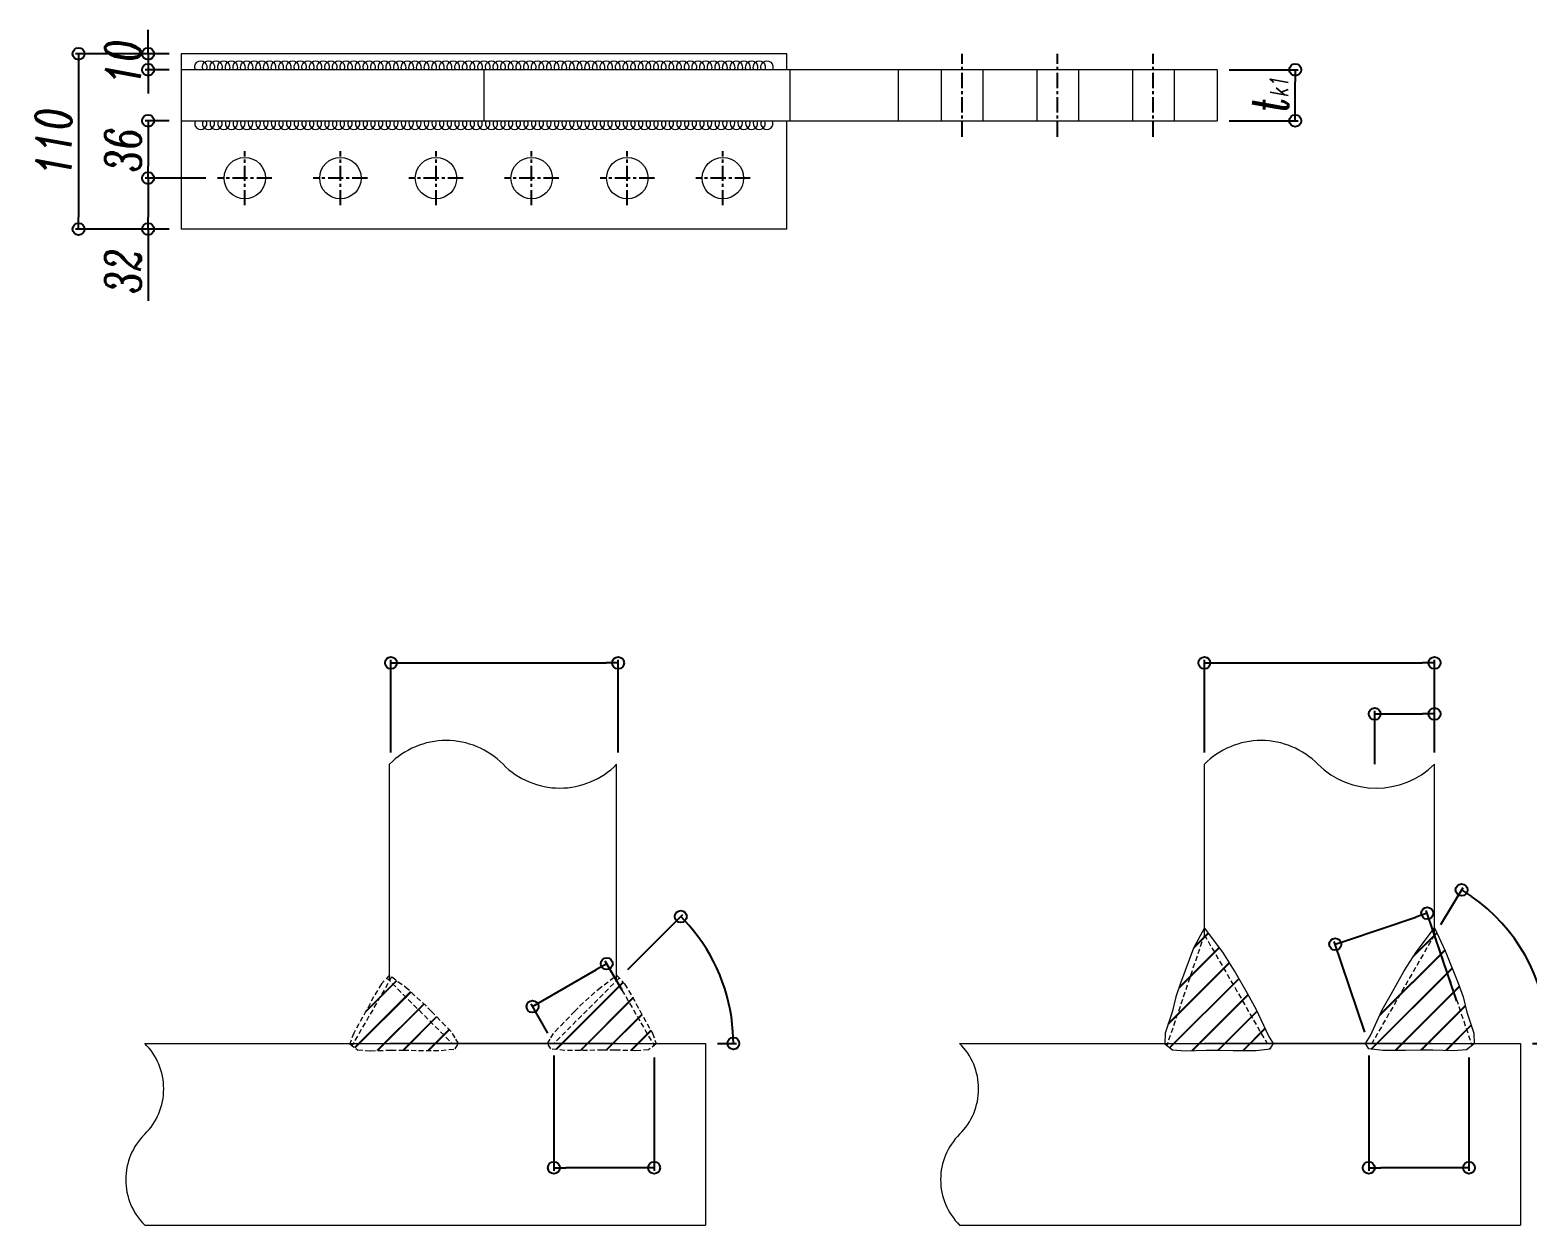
# Model space of a CAD drawing. Header units: millimetres. Extents: x -2880 to 3894, y -2977 to 4857.
# Drawn here: x 2386 to 3325, y 2857 to 3607 of the extents above; entities that cross this region are included whole.
import ezdxf

# ---------------------------------------------------------------- set-up
doc = ezdxf.new("R2010")
doc.units = ezdxf.units.MM
doc.header["$MEASUREMENT"] = 0
doc.linetypes.add('CENTER', pattern=[50.8, 31.75, -6.35, 6.35, -6.35])
doc.linetypes.add('HIDDEN2', pattern=[4.7625, 3.175, -1.5875])
doc.layers.add('ADSK_ASSOC_ENTITY_BACKUPS', color=7, linetype='Continuous')
for name, color, linetype, lineweight in [('hadan', 1, 'HIDDEN2', 15), ('寸法', 7, 'Continuous', 15), ('金物', 5, 'Continuous', 18)]:
    doc.layers.add(name, color=color, linetype=linetype, lineweight=lineweight)
doc.styles.add('DLSTANDARD1', font='italic.shx', dxfattribs={"width": 0.7, "bigfont": 'extfont.shx'})
doc.dimstyles.new('一般寸法', dxfattribs={"dimscale": 1.5, "dimtxt": 15, "dimasz": 5, "dimexe": 1.25, "dimexo": 5, "dimgap": 3, "dimtad": 1, "dimtxsty": 'DLSTANDARD1', "dimblk": 'ORIGIN', "dimcen": 0, "dimclrd": 256, "dimclre": 256, "dimclrt": 256, "dimadec": 0, "dimazin": 0, "dimtfac": 1, "dimtmove": 0, "dimatfit": 3, "dimfxl": 0, "dimarcsym": 0})
pattern_1 = [(45, (2570.484, 2964.818), (-7.95495, 7.95495), []), (45, (2571.046, 2964.818), (-7.95495, 7.95495), [])]
pattern_2 = [(45, (3081.725, 2964.818), (-7.95495, 7.95495), []), (45, (3082.288, 2964.818), (-7.95495, 7.95495), [])]

# ---------------------------------------------------------------- blocks, each defined once
blk = doc.blocks.new('_Origin')
at = {"color": 0, "linetype": 'ByBlock', "lineweight": -2}
blk.add_line((0, 0), (-1, 0), dxfattribs=at)
blk.add_circle((0, 0), 0.5, dxfattribs=at)
blk = doc.blocks.new('*D241')
at = {"layer": 'Defpoints', "color": 0}
for p in [(2480.62, 3549.7), (2459.98, 3513.7), (2503.62, 3513.7)]:
    blk.add_point(p, dxfattribs=at)
at = {"layer": '寸法', "lineweight": -2}
for p, q in [((2473.12, 3549.7), (2458.11, 3549.7)), ((2459.98, 3542.2), (2459.98, 3521.2)), ((2496.12, 3513.7), (2458.11, 3513.7))]:
    blk.add_line(p, q, dxfattribs=at)
at = {"layer": '寸法', "lineweight": -2, "xscale": 7.5, "yscale": 7.5, "zscale": 7.5}
for p, rotation in [((2459.98, 3549.7), 90), ((2459.98, 3513.7), 270)]:
    blk.add_blockref('_Origin', p, dxfattribs=dict(at, rotation=rotation))
at = {"layer": '寸法', "insert": (2444.23, 3531.7), "char_height": 22.5, "attachment_point": 5, "rotation": 90, "style": 'DLSTANDARD1'}
blk.add_mtext('36', dxfattribs=at)
blk = doc.blocks.new('*D242')
at = {"layer": 'Defpoints', "color": 0}
for p in [(2503.62, 3513.7), (2459.98, 3481.7), (2480.62, 3481.7)]:
    blk.add_point(p, dxfattribs=at)
at = {"layer": '寸法', "lineweight": -2}
for p, q in [((2496.12, 3513.7), (2458.11, 3513.7)), ((2459.98, 3506.2), (2459.98, 3489.2)), ((2473.12, 3481.7), (2458.11, 3481.7)), ((2459.98, 3481.7), (2459.98, 3436.65))]:
    blk.add_line(p, q, dxfattribs=at)
at = {"layer": '寸法', "lineweight": -2, "xscale": 7.5, "yscale": 7.5, "zscale": 7.5}
for p, rotation in [((2459.98, 3513.7), 90), ((2459.98, 3481.7), 270)]:
    blk.add_blockref('_Origin', p, dxfattribs=dict(at, rotation=rotation))
at = {"layer": '寸法', "insert": (2444.23, 3455.43), "char_height": 22.5, "attachment_point": 5, "rotation": 90, "style": 'DLSTANDARD1'}
blk.add_mtext('32', dxfattribs=at)
blk = doc.blocks.new('*D550')
at = {"layer": 'Defpoints', "color": 0}
for p in [(2480.62, 3591.7), (2459.98, 3581.7), (2480.62, 3581.7)]:
    blk.add_point(p, dxfattribs=at)
at = {"layer": '寸法', "lineweight": -2}
for p, q in [((2459.98, 3599.2), (2459.98, 3606.7)), ((2473.12, 3591.7), (2458.11, 3591.7)), ((2459.98, 3591.7), (2459.98, 3581.7)), ((2473.12, 3581.7), (2458.11, 3581.7)), ((2459.98, 3574.2), (2459.98, 3566.7))]:
    blk.add_line(p, q, dxfattribs=at)
at = {"layer": '寸法', "lineweight": -2, "xscale": 7.5, "yscale": 7.5, "zscale": 7.5}
for p, rotation in [((2459.98, 3591.7), 270), ((2459.98, 3581.7), 90)]:
    blk.add_blockref('_Origin', p, dxfattribs=dict(at, rotation=rotation))
at = {"layer": '寸法', "insert": (2444.23, 3586.7), "char_height": 22.5, "attachment_point": 5, "rotation": 90, "style": 'DLSTANDARD1'}
blk.add_mtext('10', dxfattribs=at)
blk = doc.blocks.new('*D475')
at = {"layer": 'Defpoints', "color": 0}
for p in [(2480.62, 3591.7), (2416.37, 3481.7), (2480.62, 3481.7)]:
    blk.add_point(p, dxfattribs=at)
at = {"layer": '寸法', "lineweight": -2}
for p, q in [((2473.12, 3591.7), (2414.49, 3591.7)), ((2416.37, 3584.2), (2416.37, 3489.2)), ((2473.12, 3481.7), (2414.49, 3481.7))]:
    blk.add_line(p, q, dxfattribs=at)
at = {"layer": '寸法', "lineweight": -2, "xscale": 7.5, "yscale": 7.5, "zscale": 7.5}
for p, rotation in [((2416.37, 3591.7), 90), ((2416.37, 3481.7), 270)]:
    blk.add_blockref('_Origin', p, dxfattribs=dict(at, rotation=rotation))
at = {"layer": '寸法', "insert": (2400.62, 3536.7), "char_height": 22.5, "attachment_point": 5, "rotation": 90, "style": 'DLSTANDARD1'}
blk.add_mtext('110', dxfattribs=at)
blk = doc.blocks.new('*U40')
at = {"layer": 'hadan', "linetype": 'ByBlock'}
blk.add_arc((0, 1.93), 3.81, 153.2218, 26.7782, dxfattribs=at)
blk = doc.blocks.new('*U41')
at = {"layer": 'ADSK_ASSOC_ENTITY_BACKUPS', "linetype": 'ByBlock'}
blk.add_blockref('*U40', (0, 0), dxfattribs=at)
at = {"layer": 'hadan', "color": 0, "linetype": 'ByBlock', "lineweight": -2}
for p in [(0, 0), (4.8, 0), (9.6, 0), (14.4, 0), (19.2, 0), (24, 0), (28.8, 0), (33.6, 0), (38.4, 0), (43.2, 0), (48, 0), (52.8, 0), (57.6, 0), (62.4, 0), (67.2, 0), (72, 0), (76.8, 0), (81.6, 0), (86.4, 0), (91.2, 0), (96, 0), (100.8, 0), (105.6, 0), (110.4, 0), (115.2, 0), (120, 0), (124.8, 0), (129.6, 0), (134.4, 0), (139.2, 0), (144, 0), (148.8, 0), (153.6, 0), (158.4, 0), (163.2, 0), (168, 0), (172.8, 0), (177.6, 0), (182.4, 0), (187.2, 0), (192, 0), (196.8, 0), (201.6, 0), (206.4, 0), (211.2, 0), (216, 0), (220.8, 0), (225.6, 0), (230.4, 0), (235.2, 0), (240, 0), (244.8, 0), (249.6, 0), (254.4, 0), (259.2, 0), (264, 0), (268.8, 0), (273.6, 0), (278.4, 0), (283.2, 0), (288, 0), (292.8, 0), (297.6, 0), (302.4, 0), (307.2, 0), (312, 0), (316.8, 0), (321.6, 0), (326.4, 0), (331.2, 0), (336, 0), (340.8, 0), (345.6, 0), (350.4, 0), (355.2, 0)]:
    blk.add_blockref('*U40', p, dxfattribs=at)
blk = doc.blocks.new('*U38')
at = {"layer": 'hadan', "linetype": 'ByBlock'}
blk.add_arc((0, 1.93), 3.81, 153.2218, 26.7782, dxfattribs=at)
blk = doc.blocks.new('*U39')
at = {"layer": 'ADSK_ASSOC_ENTITY_BACKUPS', "linetype": 'ByBlock'}
blk.add_blockref('*U38', (0, 0), dxfattribs=at)
at = {"layer": 'hadan', "color": 0, "linetype": 'ByBlock', "lineweight": -2}
for p in [(0, 0), (4.8, 0), (9.6, 0), (14.4, 0), (19.2, 0), (24, 0), (28.8, 0), (33.6, 0), (38.4, 0), (43.2, 0), (48, 0), (52.8, 0), (57.6, 0), (62.4, 0), (67.2, 0), (72, 0), (76.8, 0), (81.6, 0), (86.4, 0), (91.2, 0), (96, 0), (100.8, 0), (105.6, 0), (110.4, 0), (115.2, 0), (120, 0), (124.8, 0), (129.6, 0), (134.4, 0), (139.2, 0), (144, 0), (148.8, 0), (153.6, 0), (158.4, 0), (163.2, 0), (168, 0), (172.8, 0), (177.6, 0), (182.4, 0), (187.2, 0), (192, 0), (196.8, 0), (201.6, 0), (206.4, 0), (211.2, 0), (216, 0), (220.8, 0), (225.6, 0), (230.4, 0), (235.2, 0), (240, 0), (244.8, 0), (249.6, 0), (254.4, 0), (259.2, 0), (264, 0), (268.8, 0), (273.6, 0), (278.4, 0), (283.2, 0), (288, 0), (292.8, 0), (297.6, 0), (302.4, 0), (307.2, 0), (312, 0), (316.8, 0), (321.6, 0), (326.4, 0), (331.2, 0), (336, 0), (340.8, 0), (345.6, 0), (350.4, 0), (355.2, 0)]:
    blk.add_blockref('*U38', p, dxfattribs=at)
blk = doc.blocks.new('*D191')
at = {"layer": 'Defpoints', "color": 0}
for p in [(2480.62, 3549.7), (2459.98, 3513.7), (2503.62, 3513.7)]:
    blk.add_point(p, dxfattribs=at)
at = {"layer": '寸法', "lineweight": -2}
for p, q in [((2473.12, 3549.7), (2458.11, 3549.7)), ((2459.98, 3542.2), (2459.98, 3521.2)), ((2496.12, 3513.7), (2458.11, 3513.7))]:
    blk.add_line(p, q, dxfattribs=at)
at = {"layer": '寸法', "lineweight": -2, "xscale": 7.5, "yscale": 7.5, "zscale": 7.5}
for p, rotation in [((2459.98, 3549.7), 90), ((2459.98, 3513.7), 270)]:
    blk.add_blockref('_Origin', p, dxfattribs=dict(at, rotation=rotation))
at = {"layer": '寸法', "insert": (2444.23, 3531.7), "char_height": 22.5, "attachment_point": 5, "rotation": 90, "style": 'DLSTANDARD1'}
blk.add_mtext('36', dxfattribs=at)
blk = doc.blocks.new('*D192')
at = {"layer": 'Defpoints', "color": 0}
for p in [(2503.62, 3513.7), (2459.98, 3481.7), (2480.62, 3481.7)]:
    blk.add_point(p, dxfattribs=at)
at = {"layer": '寸法', "lineweight": -2}
for p, q in [((2496.12, 3513.7), (2458.11, 3513.7)), ((2459.98, 3506.2), (2459.98, 3489.2)), ((2473.12, 3481.7), (2458.11, 3481.7)), ((2459.98, 3481.7), (2459.98, 3436.65))]:
    blk.add_line(p, q, dxfattribs=at)
at = {"layer": '寸法', "lineweight": -2, "xscale": 7.5, "yscale": 7.5, "zscale": 7.5}
for p, rotation in [((2459.98, 3513.7), 90), ((2459.98, 3481.7), 270)]:
    blk.add_blockref('_Origin', p, dxfattribs=dict(at, rotation=rotation))
at = {"layer": '寸法', "insert": (2444.23, 3455.43), "char_height": 22.5, "attachment_point": 5, "rotation": 90, "style": 'DLSTANDARD1'}
blk.add_mtext('32', dxfattribs=at)
blk = doc.blocks.new('*D491')
at = {"layer": 'Defpoints', "color": 0}
for p in [(2480.62, 3591.7), (2459.98, 3581.7), (2480.62, 3581.7)]:
    blk.add_point(p, dxfattribs=at)
at = {"layer": '寸法', "lineweight": -2}
for p, q in [((2459.98, 3599.2), (2459.98, 3606.7)), ((2473.12, 3591.7), (2458.11, 3591.7)), ((2459.98, 3591.7), (2459.98, 3581.7)), ((2473.12, 3581.7), (2458.11, 3581.7)), ((2459.98, 3574.2), (2459.98, 3566.7))]:
    blk.add_line(p, q, dxfattribs=at)
at = {"layer": '寸法', "lineweight": -2, "xscale": 7.5, "yscale": 7.5, "zscale": 7.5}
for p, rotation in [((2459.98, 3591.7), 270), ((2459.98, 3581.7), 90)]:
    blk.add_blockref('_Origin', p, dxfattribs=dict(at, rotation=rotation))
at = {"layer": '寸法', "insert": (2444.23, 3586.7), "char_height": 22.5, "attachment_point": 5, "rotation": 90, "style": 'DLSTANDARD1'}
blk.add_mtext('10', dxfattribs=at)
blk = doc.blocks.new('*D492')
at = {"layer": 'Defpoints', "color": 0}
for p in [(2480.62, 3591.7), (2416.37, 3481.7), (2480.62, 3481.7)]:
    blk.add_point(p, dxfattribs=at)
at = {"layer": '寸法', "lineweight": -2}
for p, q in [((2473.12, 3591.7), (2414.49, 3591.7)), ((2416.37, 3584.2), (2416.37, 3489.2)), ((2473.12, 3481.7), (2414.49, 3481.7))]:
    blk.add_line(p, q, dxfattribs=at)
at = {"layer": '寸法', "lineweight": -2, "xscale": 7.5, "yscale": 7.5, "zscale": 7.5}
for p, rotation in [((2416.37, 3591.7), 90), ((2416.37, 3481.7), 270)]:
    blk.add_blockref('_Origin', p, dxfattribs=dict(at, rotation=rotation))
at = {"layer": '寸法', "insert": (2400.62, 3536.7), "char_height": 22.5, "attachment_point": 5, "rotation": 90, "style": 'DLSTANDARD1'}
blk.add_mtext('110', dxfattribs=at)
blk = doc.blocks.new('*U62')
at = {"layer": 'hadan', "linetype": 'ByBlock'}
blk.add_arc((0, 1.93), 3.81, 153.2218, 26.7782, dxfattribs=at)
blk = doc.blocks.new('*U63')
at = {"layer": 'ADSK_ASSOC_ENTITY_BACKUPS', "linetype": 'ByBlock'}
blk.add_blockref('*U62', (0, 0), dxfattribs=at)
at = {"layer": 'hadan', "color": 0, "linetype": 'ByBlock', "lineweight": -2}
for p in [(0, 0), (4.8, 0), (9.6, 0), (14.4, 0), (19.2, 0), (24, 0), (28.8, 0), (33.6, 0), (38.4, 0), (43.2, 0), (48, 0), (52.8, 0), (57.6, 0), (62.4, 0), (67.2, 0), (72, 0), (76.8, 0), (81.6, 0), (86.4, 0), (91.2, 0), (96, 0), (100.8, 0), (105.6, 0), (110.4, 0), (115.2, 0), (120, 0), (124.8, 0), (129.6, 0), (134.4, 0), (139.2, 0), (144, 0), (148.8, 0), (153.6, 0), (158.4, 0), (163.2, 0), (168, 0), (172.8, 0), (177.6, 0), (182.4, 0), (187.2, 0), (192, 0), (196.8, 0), (201.6, 0), (206.4, 0), (211.2, 0), (216, 0), (220.8, 0), (225.6, 0), (230.4, 0), (235.2, 0), (240, 0), (244.8, 0), (249.6, 0), (254.4, 0), (259.2, 0), (264, 0), (268.8, 0), (273.6, 0), (278.4, 0), (283.2, 0), (288, 0), (292.8, 0), (297.6, 0), (302.4, 0), (307.2, 0), (312, 0), (316.8, 0), (321.6, 0), (326.4, 0), (331.2, 0), (336, 0), (340.8, 0), (345.6, 0), (350.4, 0), (355.2, 0)]:
    blk.add_blockref('*U62', p, dxfattribs=at)
blk = doc.blocks.new('*U60')
at = {"layer": 'hadan', "linetype": 'ByBlock'}
blk.add_arc((0, 1.93), 3.81, 153.2218, 26.7782, dxfattribs=at)
blk = doc.blocks.new('*U61')
at = {"layer": 'ADSK_ASSOC_ENTITY_BACKUPS', "linetype": 'ByBlock'}
blk.add_blockref('*U60', (0, 0), dxfattribs=at)
at = {"layer": 'hadan', "color": 0, "linetype": 'ByBlock', "lineweight": -2}
for p in [(0, 0), (4.8, 0), (9.6, 0), (14.4, 0), (19.2, 0), (24, 0), (28.8, 0), (33.6, 0), (38.4, 0), (43.2, 0), (48, 0), (52.8, 0), (57.6, 0), (62.4, 0), (67.2, 0), (72, 0), (76.8, 0), (81.6, 0), (86.4, 0), (91.2, 0), (96, 0), (100.8, 0), (105.6, 0), (110.4, 0), (115.2, 0), (120, 0), (124.8, 0), (129.6, 0), (134.4, 0), (139.2, 0), (144, 0), (148.8, 0), (153.6, 0), (158.4, 0), (163.2, 0), (168, 0), (172.8, 0), (177.6, 0), (182.4, 0), (187.2, 0), (192, 0), (196.8, 0), (201.6, 0), (206.4, 0), (211.2, 0), (216, 0), (220.8, 0), (225.6, 0), (230.4, 0), (235.2, 0), (240, 0), (244.8, 0), (249.6, 0), (254.4, 0), (259.2, 0), (264, 0), (268.8, 0), (273.6, 0), (278.4, 0), (283.2, 0), (288, 0), (292.8, 0), (297.6, 0), (302.4, 0), (307.2, 0), (312, 0), (316.8, 0), (321.6, 0), (326.4, 0), (331.2, 0), (336, 0), (340.8, 0), (345.6, 0), (350.4, 0), (355.2, 0)]:
    blk.add_blockref('*U60', p, dxfattribs=at)
blk = doc.blocks.new('*D194')
at = {"layer": 'Defpoints', "color": 0}
for p in [(3130.62, 3581.7), (3179.67, 3581.7), (3130.62, 3549.7)]:
    blk.add_point(p, dxfattribs=at)
at = {"layer": '寸法', "lineweight": -2}
for p, q in [((3138.12, 3581.7), (3181.54, 3581.7)), ((3179.67, 3557.2), (3179.67, 3574.2)), ((3138.12, 3549.7), (3181.54, 3549.7))]:
    blk.add_line(p, q, dxfattribs=at)
at = {"layer": '寸法', "lineweight": -2, "xscale": 7.5, "yscale": 7.5, "zscale": 7.5}
for p, rotation in [((3179.67, 3581.7), 90), ((3179.67, 3549.7), 270)]:
    blk.add_blockref('_Origin', p, dxfattribs=dict(at, rotation=rotation))
at = {"layer": '寸法', "insert": (3163.92, 3565.7), "char_height": 22.5, "attachment_point": 5, "rotation": 90, "style": 'DLSTANDARD1'}
blk.add_mtext('t{\\H0.5x;k1}', dxfattribs=at)
blk = doc.blocks.new('*D493')
at = {"layer": 'Defpoints', "color": 0}
for p in [(2714.56, 2970.57), (2777.45, 2969.22), (2714.56, 2892.51)]:
    blk.add_point(p, dxfattribs=at)
at = {"layer": '寸法', "lineweight": -2}
for p, q in [((2714.56, 2963.07), (2714.56, 2890.63)), ((2777.45, 2961.72), (2777.45, 2890.63)), ((2769.95, 2892.51), (2722.06, 2892.51))]:
    blk.add_line(p, q, dxfattribs=at)
at = {"layer": '寸法', "lineweight": -2, "xscale": 7.5, "yscale": 7.5, "zscale": 7.5, "rotation": 180}
blk.add_blockref('_Origin', (2714.56, 2892.51), dxfattribs=at)
at = {"layer": '寸法', "lineweight": -2, "xscale": 7.5, "yscale": 7.5, "zscale": 7.5}
blk.add_blockref('_Origin', (2777.45, 2892.51), dxfattribs=at)
blk = doc.blocks.new('*D494')
at = {"layer": 'Defpoints', "color": 0}
for p in [(2755.56, 3011.61), (2823.32, 2999.72), (2530.58, 2970.56), (2714.56, 2970.57), (2809.73, 2970.56)]:
    blk.add_point(p, dxfattribs=at)
at = {"layer": '寸法', "lineweight": -2}
for p, q in [((2760.86, 3016.91), (2795.47, 3051.55)), ((2817.23, 2970.56), (2829.03, 2970.56))]:
    blk.add_line(p, q, dxfattribs=at)
blk.add_arc((2714.55, 2970.56), 112.61, 3.81684, 41.20688, dxfattribs=at)
at = {"layer": '寸法', "lineweight": -2, "xscale": 7.5, "yscale": 7.5, "zscale": 7.5}
for p, rotation in [((2794.14, 3050.22), 133.115296412236), ((2827.16, 2970.56), 271.9084213087602)]:
    blk.add_blockref('_Origin', p, dxfattribs=dict(at, rotation=rotation))
blk = doc.blocks.new('*D197')
at = {"layer": 'Defpoints', "color": 0}
for p in [(2754.86, 3209.44), (2612.36, 3145.76), (2754.86, 3145.76)]:
    blk.add_point(p, dxfattribs=at)
at = {"layer": '寸法', "linetype": 'ByBlock', "lineweight": -2}
for p, q in [((2612.36, 3153.26), (2612.36, 3211.31)), ((2619.86, 3209.44), (2747.36, 3209.44)), ((2754.86, 3153.26), (2754.86, 3211.31))]:
    blk.add_line(p, q, dxfattribs=at)
at = {"layer": '寸法', "lineweight": -2, "xscale": 7.5, "yscale": 7.5, "zscale": 7.5, "rotation": 180}
blk.add_blockref('_Origin', (2612.36, 3209.44), dxfattribs=at)
at = {"layer": '寸法', "lineweight": -2, "xscale": 7.5, "yscale": 7.5, "zscale": 7.5}
blk.add_blockref('_Origin', (2754.86, 3209.44), dxfattribs=at)
blk = doc.blocks.new('*D198')
at = {"layer": 'Defpoints', "color": 0}
for p in [(2747.74, 3020.63), (2761.12, 2997.48), (2714.56, 2970.57)]:
    blk.add_point(p, dxfattribs=at)
at = {"layer": '寸法', "linetype": 'ByBlock', "lineweight": -2}
for p, q in [((2707.67, 2997.48), (2741.24, 3016.88)), ((2757.36, 3003.97), (2746.8, 3022.25)), ((2710.81, 2977.06), (2700.24, 2995.35))]:
    blk.add_line(p, q, dxfattribs=at)
at = {"layer": '寸法', "lineweight": -2, "xscale": 7.5, "yscale": 7.5, "zscale": 7.5}
for p, rotation in [((2747.74, 3020.63), 30.02371772099437), ((2701.18, 2993.72), 210.0237177209944)]:
    blk.add_blockref('_Origin', p, dxfattribs=dict(at, rotation=rotation))
blk = doc.blocks.new('*D70')
at = {"layer": 'Defpoints', "color": 0}
for p in [(3225.8, 2970.57), (3288.69, 2969.22), (3225.8, 2892.51)]:
    blk.add_point(p, dxfattribs=at)
at = {"layer": '寸法', "lineweight": -2}
for p, q in [((3225.8, 2963.07), (3225.8, 2890.63)), ((3288.69, 2961.72), (3288.69, 2890.63)), ((3281.19, 2892.51), (3233.3, 2892.51))]:
    blk.add_line(p, q, dxfattribs=at)
at = {"layer": '寸法', "lineweight": -2, "xscale": 7.5, "yscale": 7.5, "zscale": 7.5, "rotation": 180}
blk.add_blockref('_Origin', (3225.8, 2892.51), dxfattribs=at)
at = {"layer": '寸法', "lineweight": -2, "xscale": 7.5, "yscale": 7.5, "zscale": 7.5}
blk.add_blockref('_Origin', (3288.69, 2892.51), dxfattribs=at)
blk = doc.blocks.new('*D71')
at = {"layer": 'Defpoints', "color": 0}
for p in [(3267.05, 3038.79), (3331.87, 3008.36), (3041.83, 2970.56), (3225.8, 2970.57), (3320.97, 2970.56)]:
    blk.add_point(p, dxfattribs=at)
at = {"layer": '寸法', "lineweight": -2}
for p, q in [((3270.93, 3045.2), (3285.03, 3068.53)), ((3328.47, 2970.56), (3340.28, 2970.56))]:
    blk.add_line(p, q, dxfattribs=at)
blk.add_arc((3225.8, 2970.56), 112.6, 3.81694, 55.02635, dxfattribs=at)
at = {"layer": '寸法', "lineweight": -2, "xscale": 7.5, "yscale": 7.5, "zscale": 7.5}
for p, rotation in [((3284.06, 3066.92), 146.9348205249129), ((3338.4, 2970.56), 271.908471626893)]:
    blk.add_blockref('_Origin', p, dxfattribs=dict(at, rotation=rotation))
blk = doc.blocks.new('*D72')
at = {"layer": 'Defpoints', "color": 0}
for p in [(3267.05, 3209.44), (3122.65, 3145.76), (3267.05, 3145.76)]:
    blk.add_point(p, dxfattribs=at)
at = {"layer": '寸法', "linetype": 'ByBlock', "lineweight": -2}
for p, q in [((3122.65, 3153.26), (3122.65, 3211.31)), ((3130.15, 3209.44), (3259.55, 3209.44)), ((3267.05, 3153.26), (3267.05, 3211.31))]:
    blk.add_line(p, q, dxfattribs=at)
at = {"layer": '寸法', "lineweight": -2, "xscale": 7.5, "yscale": 7.5, "zscale": 7.5, "rotation": 180}
blk.add_blockref('_Origin', (3122.65, 3209.44), dxfattribs=at)
at = {"layer": '寸法', "lineweight": -2, "xscale": 7.5, "yscale": 7.5, "zscale": 7.5}
blk.add_blockref('_Origin', (3267.05, 3209.44), dxfattribs=at)
blk = doc.blocks.new('*D73')
at = {"layer": 'Defpoints', "color": 0}
for p in [(3262.51, 3052.3), (3283.51, 2990.04), (3225.8, 2970.57)]:
    blk.add_point(p, dxfattribs=at)
at = {"layer": '寸法', "linetype": 'ByBlock', "lineweight": -2}
for p, q in [((3281.12, 2997.14), (3261.91, 3054.08)), ((3211.91, 3035.23), (3255.4, 3049.91)), ((3223.41, 2977.68), (3204.2, 3034.61))]:
    blk.add_line(p, q, dxfattribs=at)
at = {"layer": '寸法', "lineweight": -2, "xscale": 7.5, "yscale": 7.5, "zscale": 7.5}
for p, rotation in [((3262.51, 3052.3), 18.63943417901179), ((3204.8, 3032.84), 198.6394341790118)]:
    blk.add_blockref('_Origin', p, dxfattribs=dict(at, rotation=rotation))
blk = doc.blocks.new('*D74')
at = {"layer": 'Defpoints', "color": 0}
for p in [(3267.05, 3177.36), (3229.52, 3138.35), (3267.05, 3145.76)]:
    blk.add_point(p, dxfattribs=at)
at = {"layer": '寸法', "linetype": 'ByBlock', "lineweight": -2}
for p, q in [((3229.52, 3145.85), (3229.52, 3179.23)), ((3237.02, 3177.36), (3259.55, 3177.36)), ((3267.05, 3153.26), (3267.05, 3179.23))]:
    blk.add_line(p, q, dxfattribs=at)
at = {"layer": '寸法', "lineweight": -2, "xscale": 7.5, "yscale": 7.5, "zscale": 7.5, "rotation": 180}
blk.add_blockref('_Origin', (3229.52, 3177.36), dxfattribs=at)
at = {"layer": '寸法', "lineweight": -2, "xscale": 7.5, "yscale": 7.5, "zscale": 7.5}
blk.add_blockref('_Origin', (3267.05, 3177.36), dxfattribs=at)

msp = doc.modelspace()

# ---------------------------------------------------------------- hatches: boundary and pattern name
at = {"layer": 'hadan'}
h = msp.add_hatch(dxfattribs=at)
h.set_pattern_fill('JIS_LC_20A', color=0, scale=0.5625, style=0)
h.set_pattern_definition(pattern_2)
h.paths.add_polyline_path([(3097.973, 2977.034), (3097.895, 2970.543), (3165.959, 2970.543), (3163.905, 2974.05), (3160.49, 2979.944), (3155.476, 2991.58), (3149.665, 3001.873), (3141.611, 3016.043), (3133.363, 3029), (3122.794, 3042.991), (3115.909, 3030.388), (3107.25, 3007.03), (3102.418, 2990.26)])
h.paths.add_polyline_path([(3163.905, 2967.152), (3165.952, 2970.543), (3097.895, 2970.543), (3097.779, 2970.218), (3102.673, 2966.526), (3110.765, 2965.969), (3123.694, 2966.34), (3131.542, 2966.439), (3140.823, 2966.201), (3155.1, 2966.201)])
h = msp.add_hatch(dxfattribs=at)
h.set_pattern_fill('JIS_LC_20A', color=0, scale=0.5625, style=0)
h.set_pattern_definition(pattern_2)
h.paths.add_polyline_path([(3291.722, 2977.034), (3291.8, 2970.543), (3223.736, 2970.543), (3225.79, 2974.05), (3229.205, 2979.944), (3234.219, 2991.58), (3240.03, 3001.873), (3248.084, 3016.043), (3256.332, 3029), (3266.901, 3042.991), (3273.833, 3028.679), (3282.445, 3007.03), (3287.277, 2990.26)])
h.paths.add_polyline_path([(3225.79, 2967.152), (3223.743, 2970.543), (3291.8, 2970.543), (3291.916, 2970.218), (3287.022, 2966.526), (3278.93, 2965.969), (3266.001, 2966.34), (3258.153, 2966.439), (3248.872, 2966.201), (3234.595, 2966.201)])
h = msp.add_hatch(dxfattribs=at)
h.set_pattern_fill('JIS_LC_20A', color=0, scale=0.5625, style=0)
h.set_pattern_definition(pattern_1)
h.paths.add_polyline_path([(2588.962, 2977.048), (2586.653, 2970.543), (2654.717, 2970.543), (2652.664, 2974.05), (2650.046, 2978.094), (2646.477, 2981.518), (2637.824, 2990.7), (2634.423, 2994.065), (2623.075, 3004.495), (2611.408, 3013.394), (2606.355, 3007.931), (2601.482, 2999.813), (2596.879, 2991.154)])
h.paths.add_polyline_path([(2652.664, 2967.152), (2654.711, 2970.543), (2586.653, 2970.543), (2586.538, 2970.218), (2591.431, 2966.526), (2599.524, 2965.969), (2612.453, 2966.34), (2620.301, 2966.439), (2629.581, 2966.201), (2643.859, 2966.201)])
h = msp.add_hatch(dxfattribs=at)
h.set_pattern_fill('JIS_LC_20A', color=0, scale=0.5625, style=0)
h.set_pattern_definition(pattern_1)
h.paths.add_polyline_path([(2588.962, 2977.048), (2586.653, 2970.543), (2654.717, 2970.543), (2652.664, 2974.05), (2650.046, 2978.094), (2646.477, 2981.518), (2637.824, 2990.7), (2634.423, 2994.065), (2623.075, 3004.495), (2611.408, 3013.394), (2606.355, 3007.931), (2601.482, 2999.813), (2596.879, 2991.154)])
h.paths.add_polyline_path([(2652.664, 2967.152), (2654.711, 2970.543), (2586.653, 2970.543), (2586.538, 2970.218), (2591.431, 2966.526), (2599.524, 2965.969), (2612.453, 2966.34), (2620.301, 2966.439), (2629.581, 2966.201), (2643.859, 2966.201)])
h = msp.add_hatch(dxfattribs=at)
h.set_pattern_fill('JIS_LC_20A', color=0, scale=0.5625, style=0)
h.set_pattern_definition(pattern_1)
h.paths.add_polyline_path([(2776.355, 2977.048), (2778.663, 2970.543), (2710.599, 2970.543), (2712.653, 2974.05), (2715.27, 2978.094), (2718.84, 2981.518), (2727.492, 2990.7), (2730.893, 2994.065), (2742.242, 3004.495), (2753.908, 3013.394), (2758.962, 3007.931), (2763.835, 2999.813), (2768.437, 2991.154)])
h.paths.add_polyline_path([(2712.653, 2967.152), (2710.606, 2970.543), (2778.663, 2970.543), (2778.778, 2970.218), (2773.885, 2966.526), (2765.793, 2965.969), (2752.864, 2966.34), (2745.016, 2966.439), (2735.735, 2966.201), (2721.457, 2966.201)])
h = msp.add_hatch(dxfattribs=at)
h.set_pattern_fill('JIS_LC_20A', color=0, scale=0.5625, style=0)
h.set_pattern_definition(pattern_1)
h.paths.add_polyline_path([(2776.355, 2977.048), (2778.663, 2970.543), (2710.599, 2970.543), (2712.653, 2974.05), (2715.27, 2978.094), (2718.84, 2981.518), (2727.492, 2990.7), (2730.893, 2994.065), (2742.242, 3004.495), (2753.908, 3013.394), (2758.962, 3007.931), (2763.835, 2999.813), (2768.437, 2991.154)])
h.paths.add_polyline_path([(2712.653, 2967.152), (2710.606, 2970.543), (2778.663, 2970.543), (2778.778, 2970.218), (2773.885, 2966.526), (2765.793, 2965.969), (2752.864, 2966.34), (2745.016, 2966.439), (2735.735, 2966.201), (2721.457, 2966.201)])

# ---------------------------------------------------------------- linework, layer by layer
at = {"color": 0, "linetype": 'CENTER', "ltscale": 0.3}
for p, q in [((2970.624, 3539.7), (2970.624, 3591.7)), ((2970.624, 3539.7), (2970.624, 3591.7)), ((3030.624, 3539.7), (3030.624, 3591.7)), ((3030.624, 3539.7), (3030.624, 3591.7)), ((3090.624, 3539.7), (3090.624, 3591.7)), ((3090.624, 3539.7), (3090.624, 3591.7)), ((2520.624, 3496.7), (2520.624, 3530.7)), ((2520.624, 3496.7), (2520.624, 3530.7)), ((2580.624, 3496.7), (2580.624, 3530.7)), ((2580.624, 3496.7), (2580.624, 3530.7)), ((2640.624, 3496.7), (2640.624, 3530.7)), ((2640.624, 3496.7), (2640.624, 3530.7)), ((2700.624, 3496.7), (2700.624, 3530.7)), ((2700.624, 3496.7), (2700.624, 3530.7)), ((2760.624, 3496.7), (2760.624, 3530.7)), ((2760.624, 3496.7), (2760.624, 3530.7)), ((2820.624, 3496.7), (2820.624, 3530.7)), ((2820.624, 3496.7), (2820.624, 3530.7)), ((2537.624, 3513.7), (2503.624, 3513.7)), ((2537.624, 3513.7), (2503.624, 3513.7)), ((2597.624, 3513.7), (2563.624, 3513.7)), ((2597.624, 3513.7), (2563.624, 3513.7)), ((2657.624, 3513.7), (2623.624, 3513.7)), ((2657.624, 3513.7), (2623.624, 3513.7)), ((2717.624, 3513.7), (2683.624, 3513.7)), ((2717.624, 3513.7), (2683.624, 3513.7)), ((2777.624, 3513.7), (2743.624, 3513.7)), ((2777.624, 3513.7), (2743.624, 3513.7)), ((2837.624, 3513.7), (2803.624, 3513.7)), ((2837.624, 3513.7), (2803.624, 3513.7))]:
    msp.add_line(p, q, dxfattribs=at)
at = {"layer": 'hadan', "color": 0}
for p, q in [((3122.65, 3038.786), (3099.109, 2969.215)), ((3122.65, 3038.786), (3161.996, 2970.571)), ((3267.045, 3038.786), (3227.699, 2970.571)), ((3267.045, 3038.786), (3290.586, 2969.215)), ((2612.79, 3012.34), (2587.867, 2969.215)), ((2612.79, 3012.34), (2587.867, 2969.215)), ((2609.754, 3011.606), (2650.755, 2970.571)), ((2609.754, 3011.606), (2650.755, 2970.571)), ((2755.562, 3011.606), (2714.561, 2970.571)), ((2755.562, 3011.606), (2714.561, 2970.571)), ((2752.527, 3012.34), (2777.449, 2969.215)), ((2752.527, 3012.34), (2777.449, 2969.215))]:
    msp.add_line(p, q, dxfattribs=at)
at = {"layer": 'hadan', "color": 0, "linetype": 'ByBlock'}
for points in [[(3115.909, 3030.388), (3115.909, 3030.388), (3107.702, 3008.478), (3104.686, 2999.813), (3102.418, 2990.26), (3097.973, 2977.034), (3097.779, 2970.218), (3102.673, 2966.526), (3110.765, 2965.969), (3123.694, 2966.34), (3131.542, 2966.439), (3140.823, 2966.201), (3155.1, 2966.201), (3163.905, 2967.152), (3165.955, 2970.548), (3162.868, 2975.467), (3155.476, 2991.58), (3149.665, 3001.873), (3141.611, 3016.043), (3134.157, 3027.753), (3122.65, 3043.184), (3115.909, 3030.388), (3115.909, 3030.388), (3115.909, 3030.388), (3115.909, 3030.388)], [(3273.833, 3028.679), (3273.833, 3028.679), (3281.993, 3008.478), (3285.009, 2999.813), (3287.277, 2990.26), (3291.722, 2977.034), (3291.916, 2970.218), (3287.022, 2966.526), (3278.93, 2965.969), (3266.001, 2966.34), (3258.153, 2966.439), (3248.872, 2966.201), (3234.595, 2966.201), (3225.79, 2967.152), (3223.74, 2970.548), (3226.827, 2975.467), (3234.219, 2991.58), (3240.03, 3001.873), (3248.084, 3016.043), (3255.538, 3027.753), (3267.045, 3043.184), (3273.833, 3028.679), (3273.833, 3028.679), (3273.833, 3028.679), (3273.833, 3028.679)]]:
    msp.add_lwpolyline(points, dxfattribs=at)
at = {"layer": 'hadan', "color": 0}
for points in [[(2611.408, 3013.394), (2611.408, 3013.394), (2606.355, 3007.931), (2601.482, 2999.813), (2596.879, 2991.154), (2588.962, 2977.048), (2586.538, 2970.218), (2591.431, 2966.526), (2599.524, 2965.969), (2612.453, 2966.34), (2620.301, 2966.439), (2629.581, 2966.201), (2643.859, 2966.201), (2652.664, 2967.152), (2654.714, 2970.548), (2652.664, 2974.05), (2650.046, 2978.094), (2646.477, 2981.518), (2637.824, 2990.7), (2634.423, 2994.065), (2623.075, 3004.495), (2611.408, 3013.394), (2611.408, 3013.394), (2611.408, 3013.394), (2611.408, 3013.394)], [(2611.408, 3013.394), (2611.408, 3013.394), (2606.355, 3007.931), (2601.482, 2999.813), (2596.879, 2991.154), (2588.962, 2977.048), (2586.538, 2970.218), (2591.431, 2966.526), (2599.524, 2965.969), (2612.453, 2966.34), (2620.301, 2966.439), (2629.581, 2966.201), (2643.859, 2966.201), (2652.664, 2967.152), (2654.714, 2970.548), (2652.664, 2974.05), (2650.046, 2978.094), (2646.477, 2981.518), (2637.824, 2990.7), (2634.423, 2994.065), (2623.075, 3004.495), (2611.408, 3013.394), (2611.408, 3013.394), (2611.408, 3013.394), (2611.408, 3013.394)], [(2753.908, 3013.394), (2753.908, 3013.394), (2758.962, 3007.931), (2763.835, 2999.813), (2768.437, 2991.154), (2776.355, 2977.048), (2778.778, 2970.218), (2773.885, 2966.526), (2765.793, 2965.969), (2752.864, 2966.34), (2745.016, 2966.439), (2735.735, 2966.201), (2721.457, 2966.201), (2712.653, 2967.152), (2710.602, 2970.548), (2712.653, 2974.05), (2715.27, 2978.094), (2718.84, 2981.518), (2727.492, 2990.7), (2730.893, 2994.065), (2742.242, 3004.495), (2753.908, 3013.394), (2753.908, 3013.394), (2753.908, 3013.394), (2753.908, 3013.394)], [(2753.908, 3013.394), (2753.908, 3013.394), (2758.962, 3007.931), (2763.835, 2999.813), (2768.437, 2991.154), (2776.355, 2977.048), (2778.778, 2970.218), (2773.885, 2966.526), (2765.793, 2965.969), (2752.864, 2966.34), (2745.016, 2966.439), (2735.735, 2966.201), (2721.457, 2966.201), (2712.653, 2967.152), (2710.602, 2970.548), (2712.653, 2974.05), (2715.27, 2978.094), (2718.84, 2981.518), (2727.492, 2990.7), (2730.893, 2994.065), (2742.242, 3004.495), (2753.908, 3013.394), (2753.908, 3013.394), (2753.908, 3013.394), (2753.908, 3013.394)]]:
    msp.add_lwpolyline(points, dxfattribs=at)
at = {"layer": '金物', "color": 0}
for p, q in [((2480.624, 3591.7), (2480.624, 3481.7)), ((2860.624, 3591.7), (2480.624, 3591.7)), ((2480.624, 3591.7), (2480.624, 3481.7)), ((2860.624, 3591.7), (2480.624, 3591.7)), ((2860.624, 3581.7), (2860.624, 3591.7)), ((2860.624, 3581.7), (2860.624, 3591.7)), ((2480.624, 3581.7), (2480.624, 3549.7)), ((3130.624, 3581.7), (2480.624, 3581.7)), ((2480.624, 3581.7), (2480.624, 3549.7)), ((3130.624, 3581.7), (2480.624, 3581.7)), ((2670.624, 3581.7), (2670.624, 3549.7)), ((2670.624, 3581.7), (2670.624, 3549.7)), ((2862.624, 3581.7), (2862.624, 3549.7)), ((2862.624, 3581.7), (2862.624, 3549.7)), ((2930.624, 3581.7), (2930.624, 3549.7)), ((2930.624, 3581.7), (2930.624, 3549.7)), ((2957.624, 3581.7), (2957.624, 3549.7)), ((2957.624, 3581.7), (2957.624, 3549.7)), ((2983.624, 3581.7), (2983.624, 3549.7)), ((2983.624, 3581.7), (2983.624, 3549.7)), ((3017.624, 3581.7), (3017.624, 3549.7)), ((3017.624, 3581.7), (3017.624, 3549.7)), ((3043.624, 3581.7), (3043.624, 3549.7)), ((3043.624, 3581.7), (3043.624, 3549.7)), ((3077.624, 3581.7), (3077.624, 3549.7)), ((3077.624, 3581.7), (3077.624, 3549.7)), ((3103.624, 3581.7), (3103.624, 3549.7)), ((3103.624, 3581.7), (3103.624, 3549.7)), ((3130.624, 3581.7), (3130.624, 3549.7)), ((3130.624, 3581.7), (3130.624, 3549.7)), ((2480.624, 3549.7), (3130.624, 3549.7)), ((2480.624, 3549.7), (3130.624, 3549.7)), ((2860.624, 3481.7), (2860.624, 3549.7)), ((2860.624, 3481.7), (2860.624, 3549.7)), ((2860.624, 3481.7), (2480.624, 3481.7)), ((2860.624, 3481.7), (2480.624, 3481.7)), ((2611.408, 3009.95), (2611.408, 3145.764)), ((2611.408, 3009.95), (2611.408, 3145.764)), ((2753.908, 3009.95), (2753.908, 3145.764)), ((2753.908, 3009.95), (2753.908, 3145.764)), ((3122.65, 3038.786), (3122.65, 3145.764)), ((3267.045, 3038.786), (3267.045, 3145.764)), ((2457.866, 2970.563), (2809.732, 2970.563)), ((2457.866, 2970.563), (2809.732, 2970.563)), ((2753.908, 2970.563), (2611.408, 2970.563)), ((2753.908, 2970.563), (2611.408, 2970.563)), ((2809.732, 2970.563), (2809.732, 2856.563)), ((2809.732, 2970.563), (2809.732, 2856.563)), ((2969.107, 2970.563), (3320.973, 2970.563)), ((2969.107, 2970.563), (3320.973, 2970.563)), ((3265.15, 2970.563), (3122.65, 2970.563)), ((3265.15, 2970.563), (3122.65, 2970.563)), ((3320.973, 2970.563), (3320.973, 2856.563)), ((3320.973, 2970.563), (3320.973, 2856.563)), ((2457.866, 2856.563), (2809.732, 2856.563)), ((2457.866, 2856.563), (2809.732, 2856.563)), ((2969.107, 2856.563), (3320.973, 2856.563)), ((2969.107, 2856.563), (3320.973, 2856.563))]:
    msp.add_line(p, q, dxfattribs=at)
for centre in [(2520.624, 3513.7), (2520.624, 3513.7), (2580.624, 3513.7), (2580.624, 3513.7), (2640.624, 3513.7), (2640.624, 3513.7), (2700.624, 3513.7), (2700.624, 3513.7), (2760.624, 3513.7), (2760.624, 3513.7), (2820.624, 3513.7), (2820.624, 3513.7)]:
    msp.add_circle(centre, 13, dxfattribs=at)
at = {"layer": '金物', "color": 0, "linetype": 'ByBlock'}
for centre, radius, start, end in [((2647.033, 3110.671), 50.006, 44.568726, 135.431274), ((2647.033, 3110.671), 50.006, 44.568726, 135.431274), ((3158.275, 3110.671), 50.006, 44.568726, 135.431274), ((3158.275, 3110.671), 50.006, 44.568726, 135.431274), ((2718.283, 3180.857), 50.006, 224.568726, 315.431274), ((2718.283, 3180.857), 50.006, 224.568726, 315.431274), ((3230.473, 3183.121), 52.279, 225.607625, 314.392375), ((3230.473, 3183.121), 52.279, 225.607625, 314.392375), ((2429.791, 2942.063), 40.005, 314.568726, 45.431274), ((2429.791, 2942.063), 40.005, 314.568726, 45.431274), ((2941.033, 2942.063), 40.005, 314.568726, 45.431274), ((2941.033, 2942.063), 40.005, 314.568726, 45.431274), ((2485.94, 2885.063), 40.005, 134.568726, 225.431274), ((2485.94, 2885.063), 40.005, 134.568726, 225.431274), ((2997.181, 2885.063), 40.005, 134.568726, 225.431274), ((2997.181, 2885.063), 40.005, 134.568726, 225.431274)]:
    msp.add_arc(centre, radius, start, end, dxfattribs=at)

# ---------------------------------------------------------------- block references
at = {"layer": 'hadan', "color": 0, "linetype": 'ByBlock', "xscale": -1, "rotation": 180}
for name in ['*U41', '*U63']:
    msp.add_blockref(name, (2493.028, 3585.343), dxfattribs=at)
at = {"layer": 'hadan', "color": 0, "linetype": 'ByBlock'}
for name in ['*U39', '*U61']:
    msp.add_blockref(name, (2493.028, 3546.056), dxfattribs=at)

# ---------------------------------------------------------------- dimensions: what is measured, and where the dimension line sits
at = {"layer": '寸法', "color": 0}
for base, p1, p2, picture, middle in [((2459.983, 3581.7), (2480.624, 3591.7), (2480.624, 3581.7), '*D550', (2459.983, 3586.7)), ((2459.983, 3581.7), (2480.624, 3591.7), (2480.624, 3581.7), '*D491', (2459.983, 3586.7)), ((2459.983, 3513.7), (2480.624, 3549.7), (2503.624, 3513.7), '*D241', (2459.983, 3531.7)), ((2459.983, 3513.7), (2480.624, 3549.7), (2503.624, 3513.7), '*D191', (2459.983, 3531.7))]:
    dim = msp.add_linear_dim(base=base, p1=p1, p2=p2, angle=90, dimstyle='一般寸法', dxfattribs=at)
    dim.commit()
    dim.dimension.update_dxf_attribs({"geometry": picture, "text_midpoint": middle, "dimtype": 160})
for base, p1, picture, middle in [((2416.366, 3481.7), (2480.624, 3591.7), '*D475', (2400.616, 3536.7)), ((2416.366, 3481.7), (2480.624, 3591.7), '*D492', (2400.616, 3536.7)), ((2459.983, 3481.7), (2503.624, 3513.7), '*D242', (2444.233, 3455.426)), ((2459.983, 3481.7), (2503.624, 3513.7), '*D192', (2444.233, 3455.426))]:
    dim = msp.add_linear_dim(base=base, p1=p1, p2=(2480.624, 3481.7), angle=90, dimstyle='一般寸法', dxfattribs=at)
    dim.commit()
    dim.dimension.update_dxf_attribs({"geometry": picture, "text_midpoint": middle})
dim = msp.add_linear_dim(base=(3179.667, 3581.7), p1=(3130.624, 3549.7), p2=(3130.624, 3581.7), angle=270, text='t{\\H0.5x;k1}', dimstyle='一般寸法', dxfattribs=at)
dim.commit()
dim.dimension.update_dxf_attribs({"geometry": '*D194', "text_midpoint": (3179.667, 3565.7), "dimtype": 160})
at = {"layer": '寸法', "color": 0, "linetype": 'ByBlock'}
for base, p1, p2, picture, middle in [((2754.856, 3209.438), (2612.356, 3145.764), (2754.856, 3145.764), '*D197', (2683.606, 3209.438)), ((3267.045, 3209.438), (3122.65, 3145.764), (3267.045, 3145.764), '*D72', (3194.848, 3209.438)), ((3267.045, 3177.359), (3229.525, 3138.35), (3267.045, 3145.764), '*D74', (3251.399, 3177.359))]:
    dim = msp.add_linear_dim(base=base, p1=p1, p2=p2, text=' ', dimstyle='一般寸法', dxfattribs=at)
    dim.commit()
    dim.dimension.update_dxf_attribs({"geometry": picture, "text_midpoint": middle, "dimtype": 160})
at = {"layer": '寸法', "color": 0}
for base, line1, line2, picture, middle in [((3331.867, 3008.362), ((3320.973, 2970.563), (3041.826, 2970.563)), ((3267.045, 3038.786), (3225.803, 2970.571)), '*D71', (3337.597, 3033.614)), ((2823.318, 2999.722), ((2809.732, 2970.563), (2530.584, 2970.563)), ((2755.562, 3011.606), (2714.561, 2970.571)), '*D494', (2833.129, 3019.707))]:
    dim = msp.add_angular_dim_2l(base=base, line1=line1, line2=line2, text=' ', dimstyle='一般寸法', dxfattribs=at)
    dim.commit()
    dim.dimension.update_dxf_attribs({"geometry": picture, "text_midpoint": middle})
at = {"layer": '寸法', "color": 0, "linetype": 'ByBlock'}
for base, p1, p2, angle, picture, middle in [((3262.51, 3052.302), (3225.803, 2970.571), (3283.513, 2990.036), 18.639434, '*D73', (3226.7, 3040.223)), ((2747.737, 3020.629), (2714.561, 2970.571), (2761.117, 2997.475), 30.023718, '*D198', (2724.459, 3007.177))]:
    dim = msp.add_linear_dim(base=base, p1=p1, p2=p2, angle=angle, text=' ', dimstyle='一般寸法', dxfattribs=at)
    dim.commit()
    dim.dimension.update_dxf_attribs({"geometry": picture, "text_midpoint": middle, "dimtype": 161})
at = {"layer": '寸法', "color": 0}
for base, p1, p2, picture, middle in [((2714.561, 2892.508), (2777.449, 2969.215), (2714.561, 2970.571), '*D493', (2746.005, 2908.258)), ((3225.803, 2892.508), (3288.69, 2969.215), (3225.803, 2970.571), '*D70', (3257.247, 2908.258))]:
    dim = msp.add_linear_dim(base=base, p1=p1, p2=p2, angle=180, text=' ', dimstyle='一般寸法', dxfattribs=at)
    dim.commit()
    dim.dimension.update_dxf_attribs({"geometry": picture, "text_midpoint": middle})

doc.saveas('drawing.dxf')
